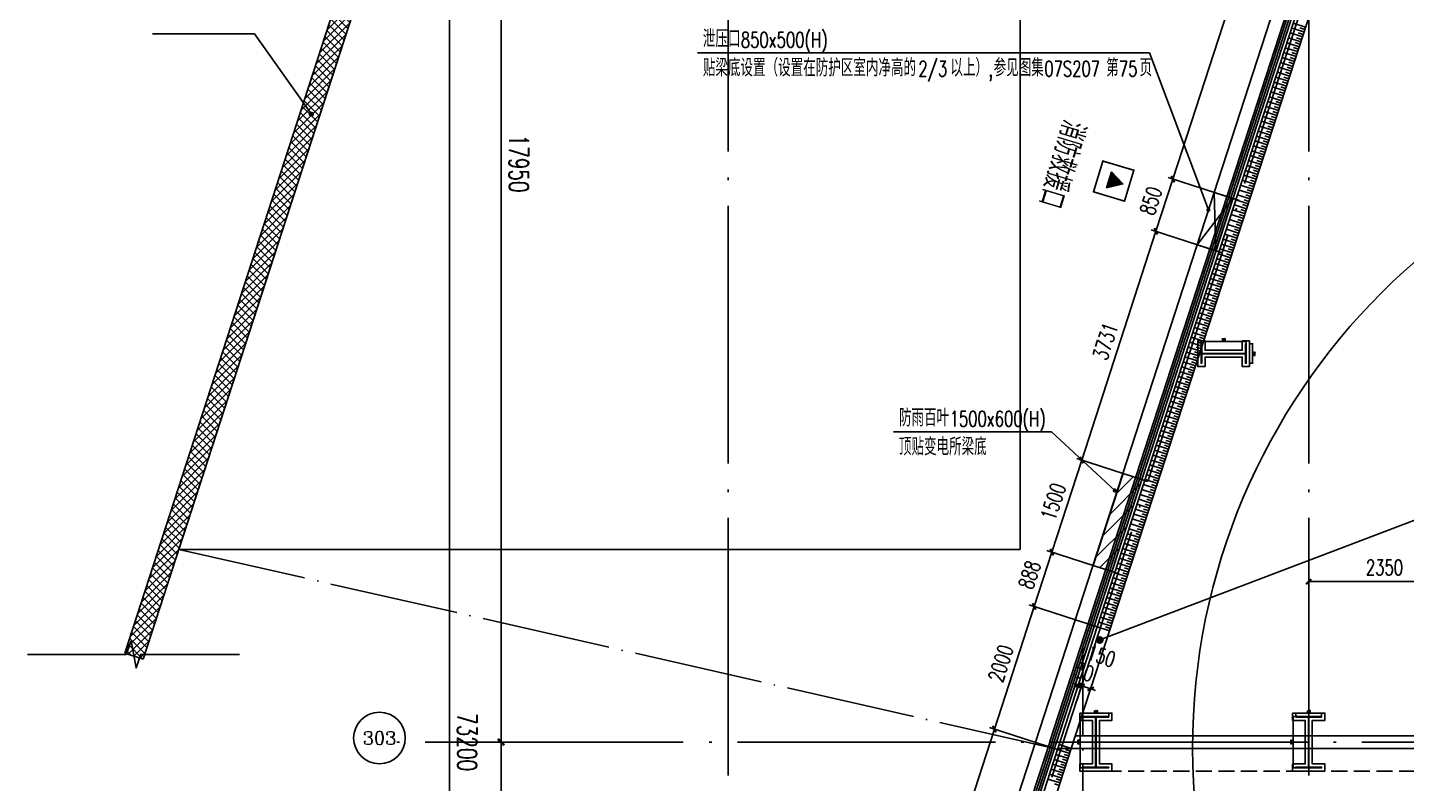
# Model space of a CAD drawing. Extents: x -1313754 to 847533, y 489853 to 941203.
# Drawn here: x -323716 to -302339, y 584179 to 595905 of the extents above; entities that cross this region are included whole.
import ezdxf
from ezdxf.enums import TextEntityAlignment as Align

# ---------------------------------------------------------------- set-up
doc = ezdxf.new("R2010")
doc.units = 0
doc.header["$LTSCALE"] = 1000
doc.header["$MEASUREMENT"] = 0
doc.linetypes.add('DASH', pattern=[0.35, 0.25, -0.1])
doc.linetypes.add('DOTE', pattern=[2.42, 2, -0.2, 0.02, -0.2])
doc.layers.get('Defpoints').update_dxf_attribs({"color": 210})
for name, color, linetype in [('99平面图例外参$0$A-HATCH-2', 251, 'Continuous'), ('A-AXIS-D', 1, 'Continuous'), ('A-AXIS-DOTE', 14, 'DOTE'), ('A-AXIS-DP', 126, 'Continuous'), ('A-AXIS-SYMB', 3, 'Continuous'), ('A-HATCH-2', 251, 'Continuous'), ('A-LIN-V', 9, 'Continuous'), ('A-SFCE', 30, 'Continuous'), ('A-TEXT', 61, 'Continuous'), ('A-WINDOW', 140, 'Continuous'), ('A1$0$ICONS', 3, 'Continuous'), ('AS-COLN', 6, 'Continuous'), ('AS-WALL', 40, 'Continuous'), ('AS-结构边线层', 200, 'Continuous'), ('DIM_SYMB', 3, 'Continuous'), ('PUB_HATCH', 8, 'Continuous'), ('PUB_TEXT', 7, 'Continuous'), ('RP-N2-01$0$$0$A-WIND-J', 1, 'Continuous'), ('RP-N2-01$0$A-WIND-J', 3, 'Continuous'), ('SB_ZF消火栓', 10, 'Continuous'), ('SB_ZF消火栓M', 10, 'Continuous'), ('建-墙-幕', 4, 'Continuous')]:
    doc.layers.add(name, color=color, linetype=linetype)
doc.styles.add('_TCH_AXIS', font='COMPLEX', dxfattribs={"bigfont": 'GBCBIG'})
doc.styles.add('_TCH_DIM', font='SIMPLEX', dxfattribs={"bigfont": 'GBCBIG'})
doc.styles.add('_TCH_DIM_T3', font='SIMPLEX', dxfattribs={"width": 0.705882, "bigfont": 'GBCBIG'})
doc.styles.add('A-DIM_T3', font='SIMPLEX', dxfattribs={"width": 0.705882, "bigfont": 'GBCBIG'})
doc.dimstyles.new('_TCH_ARCH&&10', dxfattribs={"dimtxt": 29.75, "dimasz": 10, "dimexe": 10, "dimexo": 10, "dimgap": 12.625, "dimtad": 1, "dimdec": 0, "dimzin": 0, "dimdsep": 46, "dimtxsty": '_TCH_DIM_T3', "dimblk": 'ARCHTICK', "dimcen": 0.09, "dimclrt": 7, "dimazin": 2, "dimtfac": 1, "dimtdec": 0, "dimtix": 1, "dimtmove": 2, "dimatfit": 3, "dimfxl": 0, "dimtolj": 1, "dimtzin": 0, "dimarcsym": 0})
doc.dimstyles.new('_TCH_ARCH&&80', dxfattribs={"dimtxt": 238, "dimasz": 80, "dimexe": 80, "dimexo": 80, "dimgap": 101, "dimtad": 1, "dimdec": 0, "dimzin": 0, "dimdsep": 46, "dimtxsty": '_TCH_DIM_T3', "dimblk": 'ARCHTICK', "dimcen": 0.09, "dimclrt": 7, "dimazin": 2, "dimtfac": 1, "dimtdec": 0, "dimtix": 1, "dimtmove": 2, "dimatfit": 3, "dimfxl": 0, "dimtolj": 1, "dimtzin": 0, "dimarcsym": 0})
doc.dimstyles.new('A-DIM&&100', dxfattribs={"dimtxt": 297.5, "dimasz": 100, "dimexe": 100, "dimexo": 100, "dimgap": 126.25, "dimtad": 1, "dimdec": 0, "dimzin": 0, "dimdsep": 46, "dimtxsty": 'A-DIM_T3', "dimblk": 'ARCHTICK', "dimcen": 0.09, "dimclrt": 7, "dimazin": 2, "dimtfac": 1, "dimtdec": 0, "dimtix": 1, "dimtmove": 2, "dimatfit": 3, "dimfxl": 0, "dimtolj": 1, "dimtzin": 0, "dimarcsym": 0})

# ---------------------------------------------------------------- blocks, each defined once
blk = doc.blocks.new('_ArchTick')
at = {"color": 0, "linetype": 'ByBlock', "const_width": 0.4}
blk.add_lwpolyline([(-0.5, -0.5), (0.5, 0.5)], dxfattribs=at)
blk = doc.blocks.new('*D1348')
at = {"layer": 'A-AXIS-D', "color": 0, "lineweight": -2}
for p, q in [((-94953, -202050), (-95739, -202050)), ((-95639, -202050), (-95639, -220000)), ((-94953, -220000), (-95739, -220000))]:
    blk.add_line(p, q, dxfattribs=at)
at = {"layer": 'Defpoints', "color": 0}
for p in [(-94853, -202050), (-95639, -220000), (-94853, -220000)]:
    blk.add_point(p, dxfattribs=at)
at = {"layer": 'A-AXIS-D', "color": 0, "lineweight": -2, "xscale": 100, "yscale": 100, "zscale": 100}
for p, rotation in [((-95639, -202050), 90), ((-95639, -220000), 270)]:
    blk.add_blockref('_ArchTick', p, dxfattribs=dict(at, rotation=rotation))
at = {"layer": 'A-AXIS-D', "color": 7, "insert": (-95364, -211025), "char_height": 297.5, "attachment_point": 5, "rotation": 270, "style": 'A-DIM_T3'}
blk.add_mtext('\\A1;17950', dxfattribs=at)
blk = doc.blocks.new('*D1349')
at = {"layer": 'A-AXIS-D', "color": 0, "lineweight": -2}
for p, q in [((-94953, -220000), (-95739, -220000)), ((-95639, -220000), (-95639, -237950)), ((-94953, -237950), (-95739, -237950))]:
    blk.add_line(p, q, dxfattribs=at)
at = {"layer": 'Defpoints', "color": 0}
for p in [(-94853, -220000), (-95639, -237950), (-94853, -237950)]:
    blk.add_point(p, dxfattribs=at)
at = {"layer": 'A-AXIS-D', "color": 0, "lineweight": -2, "xscale": 100, "yscale": 100, "zscale": 100}
for p, rotation in [((-95639, -220000), 90), ((-95639, -237950), 270)]:
    blk.add_blockref('_ArchTick', p, dxfattribs=dict(at, rotation=rotation))
at = {"layer": 'A-AXIS-D', "color": 7, "insert": (-95364, -228975), "char_height": 297.5, "attachment_point": 5, "rotation": 270, "style": 'A-DIM_T3'}
blk.add_mtext('\\A1;17950', dxfattribs=at)
blk = doc.blocks.new('*D1409')
at = {"layer": 'A-AXIS-D', "color": 0, "lineweight": -2}
for p, q in [((-95053, -183400), (-96539, -183400)), ((-96439, -183400), (-96439, -256600)), ((-95053, -256600), (-96539, -256600))]:
    blk.add_line(p, q, dxfattribs=at)
at = {"layer": 'Defpoints', "color": 0}
for p in [(-94953, -183400), (-96439, -256600), (-94953, -256600)]:
    blk.add_point(p, dxfattribs=at)
at = {"layer": 'A-AXIS-D', "color": 0, "lineweight": -2, "xscale": 100, "yscale": 100, "zscale": 100}
for p, rotation in [((-96439, -183400), 90), ((-96439, -256600), 270)]:
    blk.add_blockref('_ArchTick', p, dxfattribs=dict(at, rotation=rotation))
at = {"layer": 'A-AXIS-D', "color": 7, "insert": (-96164, -220000), "char_height": 297.5, "attachment_point": 5, "rotation": 270, "style": 'A-DIM_T3'}
blk.add_mtext('\\A1;73200', dxfattribs=at)
blk = doc.blocks.new('43243')
at = {"layer": 'AS-结构边线层'}
blk.add_lwpolyline([(-263994, 621290), (-277514, 621290), (-277514, 621120), (-279354, 621120), (-279354, 620570), (-281454, 620570), (-281454, 621120), (-295987, 621120), (-313454, 567286), (-313454, 548520), (-281454, 548520), (-281454, 549070), (-279354, 549070), (-279354, 548520), (-277514, 548520), (-277514, 548350), (-263994, 548350)], dxfattribs=at)
blk = doc.blocks.new('4324324')
at = {"layer": 'A-HATCH-2', "linetype": 'DASH'}
blk.add_line((-307354.2, 584369.9), (-128854.2, 584369.9), dxfattribs=at)
blk = doc.blocks.new('*D1767')
at = {"layer": 'A-AXIS-DP', "color": 0, "lineweight": -2}
for p, q in [((-165054, 621030), (-165054, 621079)), ((-165054, 621069), (-164654, 621069)), ((-164654, 621030), (-164654, 621079))]:
    blk.add_line(p, q, dxfattribs=at)
at = {"layer": 'Defpoints', "color": 0}
for p in [(-165054, 621020), (-164654, 621069), (-164654, 621020)]:
    blk.add_point(p, dxfattribs=at)
at = {"layer": 'A-AXIS-DP', "color": 0, "lineweight": -2, "xscale": 10, "yscale": 10, "zscale": 10, "rotation": 180}
blk.add_blockref('_ArchTick', (-165054, 621069), dxfattribs=at)
at = {"layer": 'A-AXIS-DP', "color": 0, "lineweight": -2, "xscale": 10, "yscale": 10, "zscale": 10}
blk.add_blockref('_ArchTick', (-164654, 621069), dxfattribs=at)
at = {"layer": 'A-AXIS-DP', "color": 7, "insert": (-164854, 621096), "char_height": 29.8, "attachment_point": 5, "style": '_TCH_DIM_T3'}
blk.add_mtext('\\A1;400', dxfattribs=at)
blk = doc.blocks.new('*D1768')
at = {"layer": 'A-AXIS-DP', "color": 0, "lineweight": -2}
for p, q in [((-165064, 621020), (-165105, 621020)), ((-165095, 620220), (-165095, 621020)), ((-165064, 620220), (-165105, 620220))]:
    blk.add_line(p, q, dxfattribs=at)
at = {"layer": 'Defpoints', "color": 0}
for p in [(-165095, 621020), (-165054, 621020), (-165054, 620220)]:
    blk.add_point(p, dxfattribs=at)
at = {"layer": 'A-AXIS-DP', "color": 0, "lineweight": -2, "xscale": 10, "yscale": 10, "zscale": 10}
for p, rotation in [((-165095, 621020), 90), ((-165095, 620220), 270)]:
    blk.add_blockref('_ArchTick', p, dxfattribs=dict(at, rotation=rotation))
at = {"layer": 'A-AXIS-DP', "color": 7, "insert": (-165123, 620620), "char_height": 29.8, "attachment_point": 5, "rotation": 90, "style": '_TCH_DIM_T3'}
blk.add_mtext('\\A1;800', dxfattribs=at)
blk = doc.blocks.new('*D1765')
at = {"layer": 'A-AXIS-DP', "color": 0, "lineweight": -2}
for p, q in [((-195790, 766880), (-195790, 766929)), ((-195790, 766919), (-195490, 766919)), ((-195490, 766880), (-195490, 766929))]:
    blk.add_line(p, q, dxfattribs=at)
at = {"layer": 'Defpoints', "color": 0}
for p in [(-195790, 766870), (-195490, 766919), (-195490, 766870)]:
    blk.add_point(p, dxfattribs=at)
at = {"layer": 'A-AXIS-DP', "color": 0, "lineweight": -2, "xscale": 10, "yscale": 10, "zscale": 10, "rotation": 180}
blk.add_blockref('_ArchTick', (-195790, 766919), dxfattribs=at)
at = {"layer": 'A-AXIS-DP', "color": 0, "lineweight": -2, "xscale": 10, "yscale": 10, "zscale": 10}
blk.add_blockref('_ArchTick', (-195490, 766919), dxfattribs=at)
at = {"layer": 'A-AXIS-DP', "color": 7, "insert": (-195640, 766946), "char_height": 29.8, "attachment_point": 5, "style": '_TCH_DIM_T3'}
blk.add_mtext('\\A1;300', dxfattribs=at)
blk = doc.blocks.new('*D1766')
at = {"layer": 'A-AXIS-DP', "color": 0, "lineweight": -2}
for p, q in [((-195800, 766820), (-195841, 766820)), ((-195831, 766120), (-195831, 766820)), ((-195800, 766120), (-195841, 766120))]:
    blk.add_line(p, q, dxfattribs=at)
at = {"layer": 'Defpoints', "color": 0}
for p in [(-195831, 766820), (-195790, 766820), (-195790, 766120)]:
    blk.add_point(p, dxfattribs=at)
at = {"layer": 'A-AXIS-DP', "color": 0, "lineweight": -2, "xscale": 10, "yscale": 10, "zscale": 10}
for p, rotation in [((-195831, 766820), 90), ((-195831, 766120), 270)]:
    blk.add_blockref('_ArchTick', p, dxfattribs=dict(at, rotation=rotation))
at = {"layer": 'A-AXIS-DP', "color": 7, "insert": (-195859, 766470), "char_height": 29.8, "attachment_point": 5, "rotation": 90, "style": '_TCH_DIM_T3'}
blk.add_mtext('\\A1;700', dxfattribs=at)
blk = doc.blocks.new('RP-N2-01$0$$0$xfjy')
at = {"layer": 'RP-N2-01$0$$0$A-WIND-J'}
h = blk.add_hatch(color=256, dxfattribs=at)
h.dxf.hatch_style = 1
h.paths.add_polyline_path([(1141876, -26214), (1142135, -26214), (1142005, -25989)])
at = {"layer": 'RP-N2-01$0$$0$A-WIND-J', "const_width": 25}
blk.add_lwpolyline([(1141755, -25889), (1141755, -26389), (1142255, -26389), (1142255, -25889)], close=True, dxfattribs=at)
at = {"layer": 'RP-N2-01$0$$0$A-WIND-J'}
for points in [[(1141755, -26389), (1142255, -26389), (1142255, -25889), (1141755, -25889)], [(1141876, -26214), (1142135, -26214), (1142005, -25989)]]:
    blk.add_lwpolyline(points, close=True, dxfattribs=at)
blk = doc.blocks.new('RP-N2-01$0$xfjy')
at = {"layer": 'RP-N2-01$0$$0$A-WIND-J'}
blk.add_blockref('RP-N2-01$0$$0$xfjy', (0, 0), dxfattribs=at)
blk = doc.blocks.new('1232')
at = {"layer": 'RP-N2-01$0$A-WIND-J', "rotation": 253.2410415830264}
blk.add_blockref('RP-N2-01$0$xfjy', (47444, 1679486, 0), dxfattribs=at)
at = {"layer": 'A-TEXT', "style": '_TCH_DIM'}
blk.add_text('消防救援口', height=384.1, rotation=253.241, dxfattribs=at).set_placement((-307661, 594501, 0))
blk = doc.blocks.new('99平面图例外参$0$$LinePat$填挖边坡')
at = {"color": 0}
for p, q in [((0, 0), (0, -1500)), ((300, 0), (300, -600))]:
    blk.add_line(p, q, dxfattribs=at)
at = {"layer": 'Defpoints', "color": 0}
blk.add_point((600, 0), dxfattribs=at)
blk = doc.blocks.new('34242343243')
at = {"layer": 'A-LIN-V'}
for p, q in [((-307133, 586607), (-299596, 609834)), ((-306942, 586545), (-299406, 609772)), ((-313254, 567740), (-307745, 584720)), ((-313054, 567709), (-307535, 584720))]:
    blk.add_line(p, q, dxfattribs=at)
at = {"layer": '99平面图例外参$0$A-HATCH-2', "color": 203, "yscale": 0.1333333333333333, "zscale": 0.1333333333333333}
for p, xscale, rotation in [((-303953, 595760), 0.1334351796643754, 252.0237134181385), ((-303928, 595836), 0.1334351796643754, 252.0237134181385), ((-303903, 595912), 0.1334351796643754, 252.0237134181385), ((-304027, 595531), 0.1334351796643754, 252.0237134181385), ((-304002, 595607), 0.1334351796643754, 252.0237134181385), ((-303977, 595684), 0.1334351796643754, 252.0237134181385), ((-304101, 595303), 0.1334351796643754, 252.0237134181385), ((-304076, 595379), 0.1334351796643754, 252.0237134181385), ((-304051, 595455), 0.1334351796643754, 252.0237134181385), ((-304150, 595150), 0.1334351796643754, 252.0237134181385), ((-304126, 595227), 0.1334351796643754, 252.0237134181385), ((-304224, 594922), 0.1334351796643754, 252.0237134181385), ((-304200, 594998), 0.1334351796643754, 252.0237134181385), ((-304175, 595074), 0.1334351796643754, 252.0237134181385), ((-304299, 594694), 0.1334351796643754, 252.0237134181385), ((-304274, 594770), 0.1334351796643754, 252.0237134181385), ((-304249, 594846), 0.1334351796643754, 252.0237134181385), ((-304373, 594465), 0.1334351796643754, 252.0237134181385), ((-304348, 594541), 0.1334351796643754, 252.0237134181385), ((-304323, 594617), 0.1334351796643754, 252.0237134181385), ((-304447, 594237), 0.1334351796643754, 252.0237134181385), ((-304422, 594313), 0.1334351796643754, 252.0237134181385), ((-304397, 594389), 0.1334351796643754, 252.0237134181385), ((-304521, 594008), 0.1334351796643754, 252.0237134181385), ((-304496, 594084), 0.1334351796643754, 252.0237134181385), ((-304472, 594160), 0.1334351796643754, 252.0237134181385), ((-304570, 593856), 0.1334351796643754, 252.0237134181385), ((-304546, 593932), 0.1334351796643754, 252.0237134181385), ((-304644, 593627), 0.1334351796643754, 252.0237134181385), ((-304620, 593704), 0.1334351796643754, 252.0237134181385), ((-304595, 593780), 0.1334351796643754, 252.0237134181385), ((-304719, 593399), 0.1334351796643754, 252.0237134181385), ((-304694, 593475), 0.1334351796643754, 252.0237134181385), ((-304669, 593551), 0.1334351796643754, 252.0237134181385), ((-304793, 593171), 0.1334351796643754, 252.0237134181385), ((-304768, 593247), 0.1334351796643754, 252.0237134181385), ((-304743, 593323), 0.1334351796643754, 252.0237134181385), ((-304867, 592942), 0.1334351796643754, 252.0237134181385), ((-304842, 593018), 0.1334351796643754, 252.0237134181385), ((-304817, 593094), 0.1334351796643754, 252.0237134181385), ((-304916, 592790), 0.1334351796643754, 252.0237134181385), ((-304892, 592866), 0.1334351796643754, 252.0237134181385), ((-304990, 592561), 0.1334351796643754, 252.0237134181385), ((-304966, 592637), 0.1334351796643754, 252.0237134181385), ((-304941, 592714), 0.1334351796643754, 252.0237134181385), ((-305065, 592333), 0.1334351796643754, 252.0237134181385), ((-305040, 592409), 0.1334351796643754, 252.0237134181385), ((-305015, 592485), 0.1334351796643754, 252.0237134181385), ((-305139, 592104), 0.1334351796643754, 252.0237134181385), ((-305114, 592181), 0.1334351796643754, 252.0237134181385), ((-305089, 592257), 0.1334351796643754, 252.0237134181385), ((-305213, 591876), 0.1334351796643754, 252.0237134181385), ((-305188, 591952), 0.1334351796643754, 252.0237134181385), ((-305163, 592028), 0.1334351796643754, 252.0237134181385), ((-305262, 591724), 0.1334351796643754, 252.0237134181385), ((-305238, 591800), 0.1334351796643754, 252.0237134181385), ((-305336, 591495), 0.1334351796643754, 252.0237134181385), ((-305312, 591571), 0.1334351796643754, 252.0237134181385), ((-305287, 591647), 0.1334351796643754, 252.0237134181385), ((-305410, 591267), 0.1334351796643754, 252.0237134181385), ((-305386, 591343), 0.1334351796643754, 252.0237134181385), ((-305361, 591419), 0.1334351796643754, 252.0237134181385), ((-305485, 591038), 0.1334351796643754, 252.0237134181385), ((-305460, 591114), 0.1334351796643754, 252.0237134181385), ((-305435, 591191), 0.1334351796643754, 252.0237134181385), ((-305559, 590810), 0.1334351796643754, 252.0237134181385), ((-305534, 590886), 0.1334351796643754, 252.0237134181385), ((-305509, 590962), 0.1334351796643754, 252.0237134181385), ((-305608, 590657), 0.1334351796643754, 252.0237134181385), ((-305583, 590734), 0.1334351796643754, 252.0237134181385), ((-305682, 590429), 0.1334351796643754, 252.0237134181385), ((-305658, 590505), 0.1334351796643754, 252.0237134181385), ((-305633, 590581), 0.1334351796643754, 252.0237134181385), ((-305756, 590201), 0.1334351796643754, 252.0237134181385), ((-305732, 590277), 0.1334351796643754, 252.0237134181385), ((-305707, 590353), 0.1334351796643754, 252.0237134181385), ((-305831, 589972), 0.1334351796643754, 252.0237134181385), ((-305806, 590048), 0.1334351796643754, 252.0237134181385), ((-305781, 590124), 0.1334351796643754, 252.0237134181385), ((-305905, 589744), 0.1334351796643754, 252.0237134181385), ((-305880, 589820), 0.1334351796643754, 252.0237134181385), ((-305855, 589896), 0.1334351796643754, 252.0237134181385), ((-305954, 589591), 0.1334351796643754, 252.0237134181385), ((-305929, 589667), 0.1334351796643754, 252.0237134181385), ((-306028, 589363), 0.1334351796643754, 252.0237134181385), ((-306003, 589439), 0.1334351796643754, 252.0237134181385), ((-305979, 589515), 0.1334351796643754, 252.0237134181385), ((-306102, 589134), 0.1334351796643754, 252.0237134181385), ((-306078, 589211), 0.1334351796643754, 252.0237134181385), ((-306053, 589287), 0.1334351796643754, 252.0237134181385), ((-306176, 588906), 0.1334351796643754, 252.0237134181385), ((-306152, 588982), 0.1334351796643754, 252.0237134181385), ((-306127, 589058), 0.1334351796643754, 252.0237134181385), ((-306251, 588677), 0.1334351796643754, 252.0237134181385), ((-306226, 588754), 0.1334351796643754, 252.0237134181385), ((-306201, 588830), 0.1334351796643754, 252.0237134181385), ((-306325, 588449), 0.1334351796643754, 252.0237134181385), ((-306300, 588525), 0.1334351796643754, 252.0237134181385), ((-306275, 588601), 0.1334351796643754, 252.0237134181385), ((-306374, 588297), 0.1334351796643754, 252.0237134181385), ((-306349, 588373), 0.1334351796643754, 252.0237134181385), ((-306448, 588068), 0.1334351796643754, 252.0237134181385), ((-306424, 588144), 0.1334351796643754, 252.0237134181385), ((-306399, 588221), 0.1334351796643754, 252.0237134181385), ((-306522, 587840), 0.1334351796643754, 252.0237134181385), ((-306498, 587916), 0.1334351796643754, 252.0237134181385), ((-306473, 587992), 0.1334351796643754, 252.0237134181385), ((-306596, 587611), 0.1334351796643754, 252.0237134181385), ((-306572, 587688), 0.1334351796643754, 252.0237134181385), ((-306547, 587764), 0.1334351796643754, 252.0237134181385), ((-306671, 587383), 0.1334351796643754, 252.0237134181385), ((-306646, 587459), 0.1334351796643754, 252.0237134181385), ((-306621, 587535), 0.1334351796643754, 252.0237134181385), ((-306720, 587231), 0.1334351796643754, 252.0237134181385), ((-306695, 587307), 0.1334351796643754, 252.0237134181385), ((-306794, 587002), 0.1334351796643754, 252.0237134181385), ((-306769, 587078), 0.1334351796643754, 252.0237134181385), ((-306745, 587154), 0.1334351796643754, 252.0237134181385), ((-306868, 586774), 0.1334351796643754, 252.0237134181385), ((-306844, 586850), 0.1334351796643754, 252.0237134181385), ((-306819, 586926), 0.1334351796643754, 252.0237134181385), ((-306918, 586621), 0.1334351796643754, 252.0237134181385), ((-306893, 586698), 0.1334351796643754, 252.0237134181385), ((-307559, 584644), 0.1335687905897206, 252.0237134181384), ((-307535, 584720), 0.1335687905897206, 252.0237134181384), ((-307634, 584415), 0.1335687905897206, 252.0237134181384), ((-307609, 584491), 0.1335687905897206, 252.0237134181384), ((-307584, 584568), 0.1335687905897206, 252.0237134181384), ((-307708, 584186), 0.1335687905897206, 252.0237134181384), ((-307683, 584263), 0.1335687905897206, 252.0237134181384), ((-307658, 584339), 0.1335687905897206, 252.0237134181384)]:
    blk.add_blockref('99平面图例外参$0$$LinePat$填挖边坡', p, dxfattribs=dict(at, xscale=xscale, rotation=rotation))
blk = doc.blocks.new('A$C5D961328')
at = {"layer": 'SB_ZF消火栓'}
blk.add_hatch(color=256, dxfattribs=at).paths.add_polyline_path([(0, 40), (700, 40), (700, 240)])
at = {"layer": 'A-LIN-V', "ltscale": 500}
blk.add_circle((350, 40), 10001, dxfattribs=at)
at = {"layer": 'SB_ZF消火栓'}
for p, q in [((700, 240), (0, 240)), ((0, 240), (0, 40)), ((700, 240), (0, 40)), ((700, 240), (700, 40)), ((0, 40), (700, 40))]:
    blk.add_line(p, q, dxfattribs=at)
at = {"layer": 'SB_ZF消火栓', "color": 1}
blk.add_circle((140, 140), 32.5, dxfattribs=at)
blk = doc.blocks.new('we42342343234')
at = {"layer": 'SB_ZF消火栓M', "xscale": -1, "rotation": 270}
blk.add_blockref('A$C5D961328', (-294644, 602520), dxfattribs=at)
at = {"layer": 'SB_ZF消火栓M', "rotation": 180}
blk.add_blockref('A$C5D961328', (-295304, 584760), dxfattribs=at)
blk = doc.blocks.new('234243242332')
at = {"layer": 'SB_ZF消火栓'}
blk.add_blockref('we42342343234', (0, 0), dxfattribs=at)
blk = doc.blocks.new('*D207')
at = {"layer": 'A-AXIS-DP', "color": 0, "lineweight": -2}
for p, q in [((-307425, 585707), (-307501, 585732)), ((-307499, 585479), (-307400, 585783)), ((-307451, 585463), (-307352, 585768)), ((-307425, 585707), (-307377, 585692)), ((-307377, 585692), (-307301, 585667))]:
    blk.add_line(p, q, dxfattribs=at)
at = {"layer": 'Defpoints', "color": 0}
for p in [(-307377, 585692), (-307523, 585403), (-307476, 585387)]:
    blk.add_point(p, dxfattribs=at)
at = {"layer": 'A-AXIS-DP', "color": 0, "lineweight": -2, "xscale": 80, "yscale": 80, "zscale": 80}
for p, rotation in [((-307425, 585707), 342.0237134181228), ((-307377, 585692), 162.0237134181229)]:
    blk.add_blockref('_ArchTick', p, dxfattribs=dict(at, rotation=rotation))
at = {"layer": 'A-AXIS-DP', "color": 7, "insert": (-307333, 585909), "char_height": 238, "attachment_point": 5, "rotation": 342.0237, "style": '_TCH_DIM_T3'}
blk.add_mtext('\\A1;50', dxfattribs=at)
blk = doc.blocks.new('*D208')
at = {"layer": 'A-AXIS-DP', "color": 0, "lineweight": -2}
for p, q in [((-307451, 585463), (-307352, 585768)), ((-307377, 585692), (-307453, 585716)), ((-307377, 585692), (-307234, 585645)), ((-307308, 585417), (-307210, 585722)), ((-307234, 585645), (-307158, 585621))]:
    blk.add_line(p, q, dxfattribs=at)
at = {"layer": 'Defpoints', "color": 0}
for p in [(-307234, 585645), (-307476, 585387), (-307333, 585341)]:
    blk.add_point(p, dxfattribs=at)
at = {"layer": 'A-AXIS-DP', "color": 0, "lineweight": -2, "xscale": 80, "yscale": 80, "zscale": 80}
for p, rotation in [((-307377, 585692), 342.0237134181606), ((-307234, 585645), 162.0237134181606)]:
    blk.add_blockref('_ArchTick', p, dxfattribs=dict(at, rotation=rotation))
at = {"layer": 'A-AXIS-DP', "color": 7, "insert": (-307069, 586155), "char_height": 238, "attachment_point": 5, "rotation": 342.0237, "style": '_TCH_DIM_T3'}
blk.add_mtext('\\A1;150', dxfattribs=at)
blk = doc.blocks.new('*D287')
at = {"layer": 'A-AXIS-DP', "color": 0, "lineweight": -2}
for p, q in [((-303854, 586540), (-303854, 587390)), ((-303854, 587310), (-301504, 587310)), ((-301504, 586540), (-301504, 587390))]:
    blk.add_line(p, q, dxfattribs=at)
at = {"layer": 'Defpoints', "color": 0}
for p in [(-301504, 587310), (-303854, 586460), (-301504, 586460)]:
    blk.add_point(p, dxfattribs=at)
at = {"layer": 'A-AXIS-DP', "color": 0, "lineweight": -2, "xscale": 80, "yscale": 80, "zscale": 80, "rotation": 180}
blk.add_blockref('_ArchTick', (-303854, 587310), dxfattribs=at)
at = {"layer": 'A-AXIS-DP', "color": 0, "lineweight": -2, "xscale": 80, "yscale": 80, "zscale": 80}
blk.add_blockref('_ArchTick', (-301504, 587310), dxfattribs=at)
at = {"layer": 'A-AXIS-DP', "color": 7, "insert": (-302679, 587530), "char_height": 238, "attachment_point": 5, "style": '_TCH_DIM_T3'}
blk.add_mtext('\\A1;2350', dxfattribs=at)
blk = doc.blocks.new('*D485')
at = {"layer": 'A-AXIS-DP', "color": 0, "lineweight": -2}
for p, q in [((-314389, 567572), (-308727, 585022)), ((-307702, 584689), (-308803, 585046)), ((-313364, 567240), (-314465, 567597))]:
    blk.add_line(p, q, dxfattribs=at)
at = {"layer": 'Defpoints', "color": 0}
for p in [(-308727, 585022), (-307626, 584664), (-313288, 567215)]:
    blk.add_point(p, dxfattribs=at)
at = {"layer": 'A-AXIS-DP', "color": 0, "lineweight": -2, "xscale": 80, "yscale": 80, "zscale": 80}
for p, rotation in [((-308727, 585022), 72.02371341813647), ((-314389, 567572), 252.0237134181365)]:
    blk.add_blockref('_ArchTick', p, dxfattribs=dict(at, rotation=rotation))
at = {"layer": 'A-AXIS-DP', "color": 7, "insert": (-311767, 576365), "char_height": 238, "attachment_point": 5, "rotation": 72.0237, "style": '_TCH_DIM_T3'}
blk.add_mtext('\\A1;18345', dxfattribs=at)
blk = doc.blocks.new('*D486')
at = {"layer": 'A-AXIS-DP', "color": 0, "lineweight": -2}
for p, q in [((-308727, 585022), (-308110, 586924)), ((-307085, 586592), (-308186, 586949)), ((-307702, 584689), (-308803, 585046))]:
    blk.add_line(p, q, dxfattribs=at)
at = {"layer": 'Defpoints', "color": 0}
for p in [(-308110, 586924), (-307009, 586567), (-307626, 584664)]:
    blk.add_point(p, dxfattribs=at)
at = {"layer": 'A-AXIS-DP', "color": 0, "lineweight": -2, "xscale": 80, "yscale": 80, "zscale": 80}
for p, rotation in [((-308110, 586924), 72.0237134181357), ((-308727, 585022), 252.0237134181357)]:
    blk.add_blockref('_ArchTick', p, dxfattribs=dict(at, rotation=rotation))
at = {"layer": 'A-AXIS-DP', "color": 7, "insert": (-308628, 586041), "char_height": 238, "attachment_point": 5, "rotation": 72.0237, "style": '_TCH_DIM_T3'}
blk.add_mtext('\\A1;2000', dxfattribs=at)
blk = doc.blocks.new('*D487')
at = {"layer": 'A-AXIS-DP', "color": 0, "lineweight": -2}
for p, q in [((-308110, 586924), (-307836, 587768)), ((-306811, 587436), (-307912, 587793)), ((-307085, 586592), (-308186, 586949))]:
    blk.add_line(p, q, dxfattribs=at)
at = {"layer": 'Defpoints', "color": 0}
for p in [(-307836, 587768), (-306735, 587411), (-307009, 586567)]:
    blk.add_point(p, dxfattribs=at)
at = {"layer": 'A-AXIS-DP', "color": 0, "lineweight": -2, "xscale": 80, "yscale": 80, "zscale": 80}
for p, rotation in [((-307836, 587768), 72.02371341813615), ((-308110, 586924), 252.0237134181362)]:
    blk.add_blockref('_ArchTick', p, dxfattribs=dict(at, rotation=rotation))
at = {"layer": 'A-AXIS-DP', "color": 7, "insert": (-308182, 587414), "char_height": 238, "attachment_point": 5, "rotation": 72.0237, "style": '_TCH_DIM_T3'}
blk.add_mtext('\\A1;888', dxfattribs=at)
blk = doc.blocks.new('*D488')
at = {"layer": 'A-AXIS-DP', "color": 0, "lineweight": -2}
for p, q in [((-307836, 587768), (-307373, 589195)), ((-306348, 588863), (-307449, 589220)), ((-306811, 587436), (-307912, 587793))]:
    blk.add_line(p, q, dxfattribs=at)
at = {"layer": 'Defpoints', "color": 0}
for p in [(-307373, 589195), (-306272, 588838), (-306735, 587411)]:
    blk.add_point(p, dxfattribs=at)
at = {"layer": 'A-AXIS-DP', "color": 0, "lineweight": -2, "xscale": 80, "yscale": 80, "zscale": 80}
for p, rotation in [((-307373, 589195), 72.02371341813682), ((-307836, 587768), 252.0237134181369)]:
    blk.add_blockref('_ArchTick', p, dxfattribs=dict(at, rotation=rotation))
at = {"layer": 'A-AXIS-DP', "color": 7, "insert": (-307814, 588550), "char_height": 238, "attachment_point": 5, "rotation": 72.0237, "style": '_TCH_DIM_T3'}
blk.add_mtext('\\A1;1500', dxfattribs=at)
blk = doc.blocks.new('*D489')
at = {"layer": 'A-AXIS-DP', "color": 0, "lineweight": -2}
for p, q in [((-307373, 589195), (-306222, 592744)), ((-305197, 592412), (-306298, 592769)), ((-306348, 588863), (-307449, 589220))]:
    blk.add_line(p, q, dxfattribs=at)
at = {"layer": 'Defpoints', "color": 0}
for p in [(-306222, 592744), (-305121, 592387), (-306272, 588838)]:
    blk.add_point(p, dxfattribs=at)
at = {"layer": 'A-AXIS-DP', "color": 0, "lineweight": -2, "xscale": 80, "yscale": 80, "zscale": 80}
for p, rotation in [((-306222, 592744), 72.02371341813691), ((-307373, 589195), 252.0237134181369)]:
    blk.add_blockref('_ArchTick', p, dxfattribs=dict(at, rotation=rotation))
at = {"layer": 'A-AXIS-DP', "color": 7, "insert": (-307007, 591037), "char_height": 238, "attachment_point": 5, "rotation": 72.0237, "style": '_TCH_DIM_T3'}
blk.add_mtext('\\A1;3731', dxfattribs=at)
blk = doc.blocks.new('*D490')
at = {"layer": 'A-AXIS-DP', "color": 0, "lineweight": -2}
for p, q in [((-306222, 592744), (-305959, 593553)), ((-304934, 593220), (-306035, 593577)), ((-305197, 592412), (-306298, 592769))]:
    blk.add_line(p, q, dxfattribs=at)
at = {"layer": 'Defpoints', "color": 0}
for p in [(-305959, 593553), (-304858, 593195), (-305121, 592387)]:
    blk.add_point(p, dxfattribs=at)
at = {"layer": 'A-AXIS-DP', "color": 0, "lineweight": -2, "xscale": 80, "yscale": 80, "zscale": 80}
for p, rotation in [((-305959, 593553), 72.0237134181348), ((-306222, 592744), 252.0237134181348)]:
    blk.add_blockref('_ArchTick', p, dxfattribs=dict(at, rotation=rotation))
at = {"layer": 'A-AXIS-DP', "color": 7, "insert": (-306300, 593216), "char_height": 238, "attachment_point": 5, "rotation": 72.0237, "style": '_TCH_DIM_T3'}
blk.add_mtext('\\A1;850', dxfattribs=at)
blk = doc.blocks.new('*D491')
at = {"layer": 'A-AXIS-DP', "color": 0, "lineweight": -2}
for p, q in [((-305959, 593553), (-303490, 601162)), ((-302465, 600830), (-303566, 601187)), ((-304934, 593220), (-306035, 593577))]:
    blk.add_line(p, q, dxfattribs=at)
at = {"layer": 'Defpoints', "color": 0}
for p in [(-303490, 601162), (-302389, 600805), (-304858, 593195)]:
    blk.add_point(p, dxfattribs=at)
at = {"layer": 'A-AXIS-DP', "color": 0, "lineweight": -2, "xscale": 80, "yscale": 80, "zscale": 80}
for p, rotation in [((-303490, 601162), 72.02371341813635), ((-305959, 593553), 252.0237134181364)]:
    blk.add_blockref('_ArchTick', p, dxfattribs=dict(at, rotation=rotation))
at = {"layer": 'A-AXIS-DP', "color": 7, "insert": (-304934, 597425), "char_height": 238, "attachment_point": 5, "rotation": 72.0237, "style": '_TCH_DIM_T3'}
blk.add_mtext('\\A1;8000', dxfattribs=at)
blk = doc.blocks.new('dote')
at = {"layer": 'A-AXIS-D'}
blk.add_circle((-97524.5, -219935.7), 400, dxfattribs=at)
at = {"layer": 'A-AXIS-DOTE', "ltscale": 2}
for p, q in [((-92117.8, -264080), (-92117.8, -177865)), ((-83117.8, -264080), (-83117.8, -178596)), ((100786.4, -220000), (-97273.6, -220000))]:
    blk.add_line(p, q, dxfattribs=at)
at = {"layer": 'A-AXIS-DOTE'}
blk.add_line((-86617.8, -222330.1), (-86617.8, -218540.1), dxfattribs=at)
at = {"layer": 'A-AXIS-DOTE', "ltscale": 2}
blk.add_lwpolyline([(-94568.7, -243562.8), (-72924.8, -176855.6)], dxfattribs=at)
at = {"layer": 'PUB_TEXT', "style": '_TCH_AXIS'}
blk.add_text('303', height=206.28, dxfattribs=at).set_placement((-97784.8, -220038.9), (-97264.2, -220038.9), align=Align.FIT)
at = {"layer": 'A-AXIS-D'}
for base, p1, p2, picture, middle in [((-96439.4, -256600.1), (-94953, -183400), (-94953, -256600.1), '*D1409', (-96164.4, -220000)), ((-95639.4, -220000), (-94853, -202050), (-94853, -220000), '*D1348', (-95364.4, -211025)), ((-95639.4, -237950), (-94853, -220000), (-94853, -237950), '*D1349', (-95364.4, -228975))]:
    dim = blk.add_linear_dim(base=base, p1=p1, p2=p2, angle=270, dimstyle='A-DIM&&100', override={"dimgap": 0}, dxfattribs=at)
    dim.commit()
    dim.dimension.update_dxf_attribs({"geometry": picture, "text_midpoint": middle, "dimtype": 161, "text_rotation": 270})
blk = doc.blocks.new('w42343243')
at = {"layer": 'A-HATCH-2'}
blk.add_lwpolyline([(-165104.2, 621070), (-164604.2, 621070), (-164604.2, 620958), (-164800.2, 620958), (-164800.2, 620282), (-164604.2, 620282), (-164604.2, 620170), (-165104.2, 620170), (-165104.2, 620282), (-164908.2, 620282), (-164908.2, 620958), (-165104.2, 620958)], close=True, dxfattribs=at)
at = {"layer": 'AS-COLN', "color": 3}
blk.add_lwpolyline([(-165054.2, 621020), (-164654.2, 621020), (-164654.2, 621008), (-164850.2, 621008), (-164850.2, 620232), (-164654.2, 620232), (-164654.2, 620220), (-165054.2, 620220), (-165054.2, 620232), (-164858.2, 620232), (-164858.2, 621008), (-165054.2, 621008)], close=True, dxfattribs=at)
at = {"layer": 'A-AXIS-DP'}
for p1, p2, distance, picture, middle in [((-165054.2, 620220), (-165054.2, 621020), 41.2, '*D1768', (-165122.9, 620620)), ((-165054.2, 621020), (-164654.2, 621020), 48.8, '*D1767', (-164854.2, 621096.2))]:
    dim = blk.add_aligned_dim(p1=p1, p2=p2, distance=distance, dimstyle='_TCH_ARCH&&10', dxfattribs=at)
    dim.commit()
    dim.dimension.update_dxf_attribs({"geometry": picture, "text_midpoint": middle})
blk = doc.blocks.new('nt66')
at = {"layer": 'A-HATCH-2'}
blk.add_lwpolyline([(-195840, 766870), (-195440, 766870), (-195440, 766758), (-195586, 766758), (-195586, 766182), (-195440, 766182), (-195440, 766070), (-195840, 766070), (-195840, 766182), (-195694, 766182), (-195694, 766758), (-195840, 766758)], close=True, dxfattribs=at)
at = {"layer": 'AS-COLN'}
blk.add_lwpolyline([(-195790, 766820), (-195490, 766820), (-195490, 766808), (-195636, 766808), (-195636, 766132), (-195490, 766132), (-195490, 766120), (-195790, 766120), (-195790, 766132), (-195644, 766132), (-195644, 766808), (-195790, 766808)], close=True, dxfattribs=at)
at = {"layer": 'A-AXIS-DP'}
for p1, p2, distance, picture, middle in [((-195790, 766120), (-195790, 766820), 41.2, '*D1766', (-195858.7, 766470)), ((-195790, 766870), (-195490, 766870), 48.8, '*D1765', (-195640, 766946.2))]:
    dim = blk.add_aligned_dim(p1=p1, p2=p2, distance=distance, dimstyle='_TCH_ARCH&&10', dxfattribs=at)
    dim.commit()
    dim.dimension.update_dxf_attribs({"geometry": picture, "text_midpoint": middle})
blk = doc.blocks.new('42343')
at = {"rotation": 270}
blk.add_blockref('nt66', (-1071643.8, 395206.2), dxfattribs=at)
at = {"layer": 'A-WINDOW'}
for p in [(-142300, -35800), (-139000, -35800)]:
    blk.add_blockref('w42343243', p, dxfattribs=at)

msp = doc.modelspace()

# ---------------------------------------------------------------- hatches: boundary and pattern name
at = {"layer": 'A-SFCE'}
h = msp.add_hatch(dxfattribs=at)
h.set_pattern_fill('ANSI31', color=256, scale=100)
h.set_pattern_definition([(45, (-5950.6, -18339.89), (-112.2532, 112.2532), [])])
h.paths.add_polyline_path([(-306443.3, 588893.4), (-306728.7, 588986), (-307194.4, 587560.2), (-306906.3, 587466.6)])
at = {"layer": 'PUB_HATCH'}
h = msp.add_hatch(dxfattribs=at)
h.set_pattern_fill('多孔材料', color=256, scale=30, style=0)
h.set_pattern_definition([(45, (60, 0), (-60.000061, 60.000061), []), (135, (60, 0), (-60.000061, -60.000061), [])])
h.paths.add_polyline_path([(-309561.9, 624210.1), (-309780, 624510.1), (-322210.2, 586199.9), (-321924.8, 586107.3)])

# ---------------------------------------------------------------- linework, layer by layer
at = {"layer": 'A-AXIS-DOTE'}
msp.add_line((-321372.4, 587810.1), (-307797.5, 584720), dxfattribs=at)
at = {"layer": 'A-AXIS-SYMB'}
for p, q in [((-306321.4, 595511.3), (-313331.4, 595511.3)), ((-305408.8, 593076.6), (-306321.4, 595511.3)), ((-307842.3, 589633.7), (-310291.2, 589633.7)), ((-306862.3, 588723.7), (-307842.3, 589633.7))]:
    msp.add_line(p, q, dxfattribs=at)
at = {"layer": 'A-AXIS-SYMB', "const_width": 32}
for points in [[(-305403.2, 593061.6, 1), (-305414.4, 593091.6, 1)], [(-306850.5, 588712.8, 1), (-306874, 588734.5, 1)]]:
    msp.add_lwpolyline(points, format="xyb", close=True, dxfattribs=at)
at = {"layer": 'A-LIN-V'}
msp.add_lwpolyline([(-313754.2, 564870), (-313754.2, 567383.3), (-299930.8, 609942.1), (-299658.7, 609853.7)], dxfattribs=at)
at = {"layer": 'A-SFCE'}
for points in [[(-308329.1, 587810.1), (-308329.1, 624210.1), (-309561.9, 624210.1), (-321372.4, 587810.1)], [(-306443.3, 588893.4), (-306728.7, 588986), (-307194.4, 587560.2), (-306906.3, 587466.6)]]:
    msp.add_lwpolyline(points, close=True, dxfattribs=at)
at = {"layer": 'A-WINDOW'}
for p, q in [((-305581.1, 592536.3), (-305318.8, 593344.8)), ((-305029.5, 593250.9), (-305581.1, 592536.3)), ((-305291.8, 592442.4), (-305318.8, 593344.8)), ((-305029.5, 593250.9), (-305291.8, 592442.4))]:
    msp.add_line(p, q, dxfattribs=at)
for points in [[(-305318.8, 593344.8), (-305029.5, 593250.9)], [(-305581.1, 592536.3), (-305291.8, 592442.4)]]:
    msp.add_lwpolyline(points, dxfattribs=at)
at = {"layer": 'A1$0$ICONS'}
for p, q in [((-320196.1, 595810), (-321780, 595810)), ((-319316.1, 594560), (-320196.1, 595810)), ((-319316.1, 594560), (-320196.1, 595810))]:
    msp.add_line(p, q, dxfattribs=at)
at = {"layer": 'A1$0$ICONS', "const_width": 40}
msp.add_lwpolyline([(-319304.6, 594543.6, 1), (-319327.7, 594576.4, 1)], format="xyb", close=True, dxfattribs=at)
msp.add_lwpolyline([(-319304.6, 594543.6, 1), (-319327.7, 594576.4, 1)], format="xyb", close=True, dxfattribs=at)
at = {"layer": 'A1$0$ICONS'}
msp.add_lwpolyline([(-323716.3, 586180), (-322185.7, 586180), (-322109.2, 586390), (-322035.2, 585970), (-321960.7, 586180), (-320430, 586180)], dxfattribs=at)
at = {"layer": 'AS-WALL'}
for p, q in [((-309780, 624510.1), (-322210.2, 586199.9)), ((-309561.9, 624210.1), (-321924.8, 586107.3)), ((-307744.9, 584720), (-307132.6, 586606.9)), ((-307132.6, 586606.9), (-306942.4, 586545.2)), ((-307534.6, 584720), (-306942.4, 586545.2)), ((-321924.8, 586107.3), (-322210.2, 586199.9)), ((-307469.7, 584920), (-294954.2, 584920)), ((-307744.9, 584720), (-307534.6, 584720)), ((-307534.6, 584720), (-294754.2, 584720))]:
    msp.add_line(p, q, dxfattribs=at)
at = {"layer": 'DIM_SYMB'}
msp.add_line((-307093.3, 586404.3), (-292880, 591820), dxfattribs=at)
at = {"layer": 'DIM_SYMB', "const_width": 60}
msp.add_lwpolyline([(-307121.3, 586393.6, 1), (-307065.2, 586415, 1)], format="xyb", close=True, dxfattribs=at)
at = {"layer": '建-墙-幕'}
for p, q in [((-299739.2, 609879.8), (-307866.7, 584830.7)), ((-307835, 584820.4), (-299707.5, 609869.6)), ((-307803.3, 584810.1), (-299675.8, 609859.3)), ((-307771.6, 584799.8), (-299644, 609849)), ((-313554.2, 567301.6), (-307865.1, 584835.4)), ((-313520.9, 567296.4), (-307833.4, 584825.1)), ((-313487.5, 567291.1), (-307801.7, 584814.9)), ((-313454.2, 567285.8), (-307770, 584804.6))]:
    msp.add_line(p, q, dxfattribs=at)

# ---------------------------------------------------------------- block references
msp.add_blockref('1232', (0, 0))
at = {"layer": 'A-WINDOW'}
for name in ['43243', '42343', '4324324']:
    msp.add_blockref(name, (0, 0), dxfattribs=at)
at = {"layer": 'AS-WALL'}
msp.add_blockref('dote', (-220736.4, 804820), dxfattribs=at)
at = {"layer": 'DIM_SYMB'}
msp.add_blockref('34242343243', (0, 0), dxfattribs=at)
at = {"layer": 'SB_ZF消火栓', "linetype": 'Continuous'}
msp.add_blockref('234243242332', (0, 0), dxfattribs=at)

# ---------------------------------------------------------------- texts
at = {"layer": 'PUB_TEXT', "style": '_TCH_DIM'}
for s, height, p in [('泄压口', 270.07, (-313247.4, 595595.3)), ('贴梁底设置（设置在防护区室内净高的', 270.071, (-313247.4, 595147.3)), ('以上）', 270.07, (-309409.3, 595147.3)), ('参见图集', 270.07, (-308739.5, 595147.3)), ('第', 270.1, (-306993.1, 595147.3)), ('页', 270.1, (-306476.5, 595147.3)), ('防雨百叶', 270.07, (-310207.2, 589717.7)), ('顶贴变电所梁底', 270.07, (-310207.2, 589269.7))]:
    msp.add_text(s, height=height, dxfattribs=at).set_placement(p)
at = {"layer": 'PUB_TEXT', "style": '_TCH_DIM', "width": 0.705882}
for s, p in [('850x500(H)', (-312657.6, 595595.3)), ('2/3', (-309905.3, 595147.3)), ('07S207', (-307953.1, 595147.3)), ('75', (-306796.5, 595147.3)), (',', (-308819.5, 595147.3)), ('1500x600(H)', (-309420.8, 589717.7))]:
    msp.add_text(s, height=238, dxfattribs=at).set_placement(p)

# ---------------------------------------------------------------- dimensions: what is measured, and where the dimension line sits
at = {"layer": 'A-AXIS-DP'}
for p1, p2, distance, picture, middle in [((-304858.3, 593195.4), (-302389.3, 600804.8), 1157.5, '*D491', (-304934, 597425.2)), ((-305120.6, 592386.9), (-304858.3, 593195.4), 1157.5, '*D490', (-306299.7, 593216.2)), ((-306272.1, 588837.8), (-305120.6, 592386.9), 1157.5, '*D489', (-307006.6, 591037.5)), ((-306735, 587411.1), (-306272.1, 588837.8), 1157.5, '*D488', (-307813.8, 588549.6)), ((-307009, 586566.8), (-306735, 587411.1), 1157.5, '*D487', (-308182.3, 587414.1)), ((-303854.2, 586460), (-301504.2, 586460), 850, '*D287', (-302679.2, 587530)), ((-307626.2, 584664.4), (-307009, 586566.8), 1157.5, '*D486', (-308627.9, 586040.8)), ((-307523.4, 585402.7), (-307475.8, 585387.3), 320, '*D207', (-307332.9, 585908.7)), ((-313287.9, 567215.2), (-307626.2, 584664.4), 1157.5, '*D485', (-311767.3, 576365))]:
    dim = msp.add_aligned_dim(p1=p1, p2=p2, distance=distance, dimstyle='_TCH_ARCH&&80', dxfattribs=at)
    dim.commit()
    dim.dimension.update_dxf_attribs({"geometry": picture, "text_midpoint": middle})
dim = msp.add_linear_dim(base=(-307234.4, 585645.4), p1=(-307475.8, 585387.3), p2=(-307333.1, 585341), angle=342.02371, dimstyle='_TCH_ARCH&&80', dxfattribs=at)
dim.commit()
dim.dimension.update_dxf_attribs({"geometry": '*D208', "text_midpoint": (-307069.1, 586154.6), "dimtype": 129})

doc.saveas('drawing.dxf')
